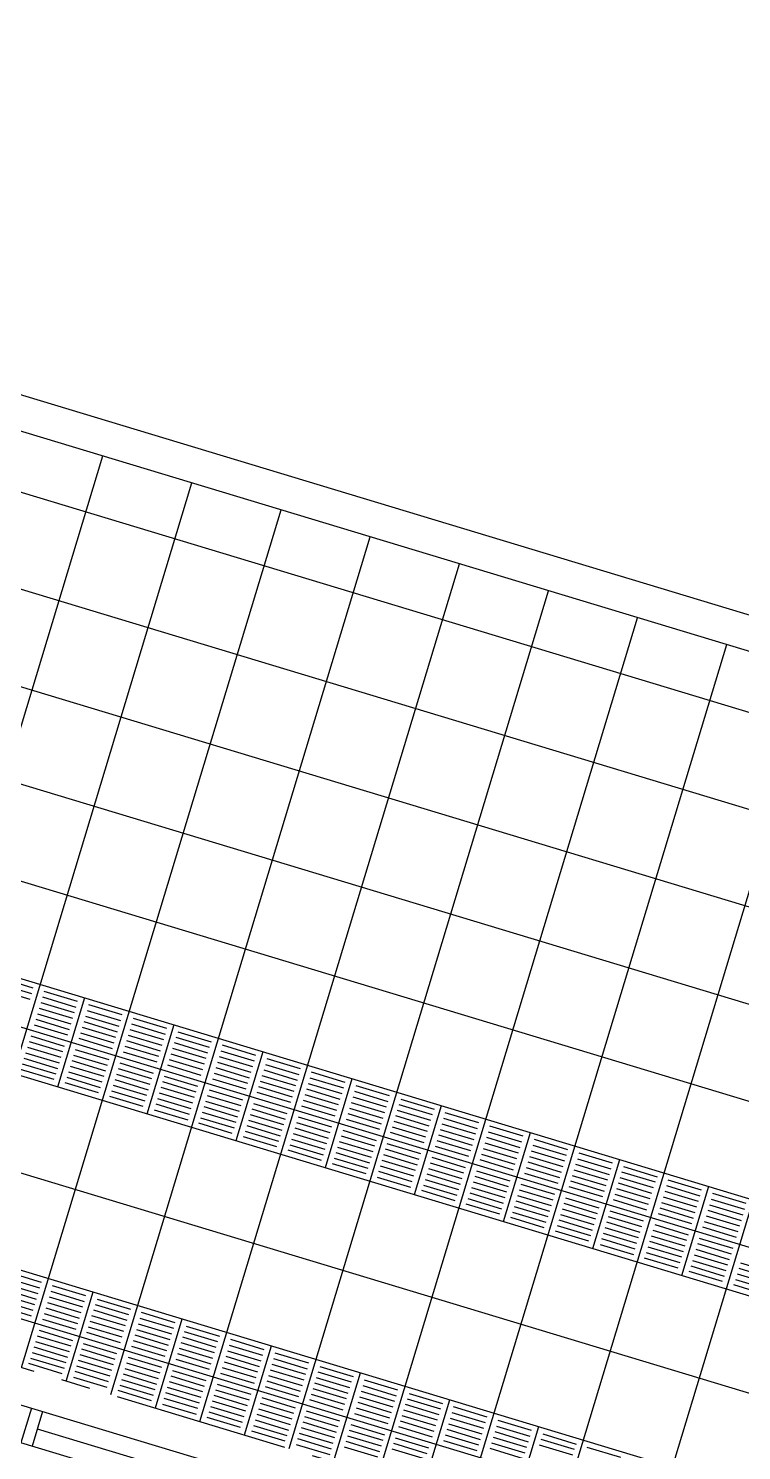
# Model space of a CAD drawing. Header units: inches. Extents: x -309 to 190, y -1585 to -1350.
# Drawn here: x -184.16 to -181.1, y -1381.71 to -1375.6 of the extents above; entities that cross this region are included whole.
import ezdxf

# ---------------------------------------------------------------- set-up
doc = ezdxf.new("R2010")
doc.units = ezdxf.units.IN
doc.header["$MEASUREMENT"] = 0
doc.linetypes.add('CENTER2', pattern=[1.125, 0.75, -0.125, 0.125, -0.125])
doc.linetypes.add('HIDDEN', pattern=[0.375, 0.25, -0.125])
doc.layers.get('0').update_dxf_attribs({"color": 9, "linetype": 'CONTINUOUS'})
for name, color, linetype in [('CIEGOS', 9, 'CONTINUOUS'), ('DET', 9, 'CONTINUOUS'), ('lm', 9, 'HIDDEN'), ('NO VIDENTES', 9, 'CONTINUOUS'), ('V2', 9, 'CONTINUOUS')]:
    doc.layers.add(name, color=color, linetype=linetype)

msp = doc.modelspace()

# ---------------------------------------------------------------- linework, layer by layer
for points in [[(-181.347, -1382.3741), (-184.1918, -1381.5138)], [(-184.147, -1381.5273), (-184.1918, -1381.6757)], [(-184.0991, -1381.5418), (-184.144, -1381.6902)], [(-184.1216, -1381.616), (-181.4173, -1382.4338)], [(-181.3918, -1382.5225), (-184.1918, -1381.6757)]]:
    msp.add_lwpolyline(points)
at = {"layer": 'CIEGOS'}
for points in [[(-204.0052, -1373.6882), (-171.8211, -1383.4215)], [(-204.0644, -1374.0882), (-172.0635, -1383.7661)], [(-204.1827, -1374.8882), (-172.5483, -1384.4553)]]:
    msp.add_lwpolyline(points, dxfattribs=at)
at = {"layer": 'DET'}
for points in [[(-203.7094, -1371.6882), (-170.6093, -1381.6985)], [(-203.8277, -1372.4882), (-171.094, -1382.3877)], [(-203.8883, -1372.8882), (-171.336, -1382.7329)], [(-203.946, -1373.2882), (-171.5788, -1383.0769)], [(-204.0348, -1373.8882), (-171.9423, -1383.5938)], [(-204.1235, -1374.4882), (-172.3059, -1384.1107)], [(-204.2123, -1375.0882), (-172.6803, -1384.6243)], [(-184.9546, -1381.1212), (-183.8401, -1377.436)], [(-184.5717, -1381.237), (-183.4572, -1377.5518)], [(-184.1888, -1381.3527), (-183.0743, -1377.6676)], [(-183.806, -1381.4685), (-182.6915, -1377.7834)], [(-184.794, -1377.8266), (-180.5824, -1379.1003)], [(-183.4231, -1381.5843), (-182.3086, -1377.8992)], [(-183.0402, -1381.7001), (-181.9257, -1378.015)], [(-182.6573, -1381.8159), (-181.5428, -1378.1308)], [(-182.2745, -1381.9317), (-181.16, -1378.2465)], [(-181.8916, -1382.0475), (-180.7771, -1378.3623)], [(-181.5087, -1382.1633), (-180.3942, -1378.4781)], [(-184.0329, -1380.1462), (-183.9171, -1379.7634)], [(-183.65, -1380.262), (-183.5342, -1379.8791)], [(-183.2671, -1380.3778), (-183.1514, -1379.9949)], [(-182.8843, -1380.4936), (-182.7685, -1380.1107)], [(-182.5014, -1380.6094), (-182.3856, -1380.2265)], [(-182.1185, -1380.7252), (-182.0027, -1380.3423)], [(-181.7357, -1380.841), (-181.6199, -1380.4581)], [(-181.3528, -1380.9568), (-181.237, -1380.5739)], [(-183.9974, -1381.4106), (-183.8816, -1381.0278)], [(-183.6145, -1381.5264), (-183.4987, -1381.1436)], [(-183.2316, -1381.6422), (-183.1159, -1381.2594)], [(-182.8488, -1381.758), (-182.733, -1381.3751)], [(-182.4659, -1381.8738), (-182.3501, -1381.4909)], [(-182.083, -1381.9896), (-181.9672, -1381.6067)]]:
    msp.add_lwpolyline(points, dxfattribs=at)
at = {"layer": 'lm', "linetype": 'CENTER2'}
msp.add_lwpolyline([(-206.3913, -1374.6381), (-171.2368, -1385.2698)], dxfattribs=at)
at = {"layer": 'NO VIDENTES'}
for p, q in [((-184.2905, -1379.7026), (-184.1469, -1379.7461)), ((-184.1397, -1379.7221), (-184.2833, -1379.6787)), ((-184.2978, -1379.7266), (-184.1542, -1379.77)), ((-184.0991, -1379.7605), (-183.9555, -1379.804)), ((-183.9483, -1379.78), (-184.0918, -1379.7366)), ((-184.1208, -1379.8323), (-183.9772, -1379.8758)), ((-184.1136, -1379.8084), (-183.97, -1379.8518)), ((-184.1063, -1379.7845), (-183.9627, -1379.8279)), ((-183.9076, -1379.8184), (-183.7641, -1379.8619)), ((-183.7568, -1379.8379), (-183.9004, -1379.7945)), ((-184.1353, -1379.8802), (-183.9917, -1379.9236)), ((-184.128, -1379.8563), (-183.9845, -1379.8997)), ((-183.9294, -1379.8902), (-183.7858, -1379.9337)), ((-183.9221, -1379.8663), (-183.7785, -1379.9097)), ((-183.9149, -1379.8424), (-183.7713, -1379.8858)), ((-183.7162, -1379.8763), (-183.5726, -1379.9198)), ((-183.5654, -1379.8958), (-183.709, -1379.8524)), ((-184.157, -1379.952), (-184.0134, -1379.9954)), ((-184.1497, -1379.9281), (-184.0062, -1379.9715)), ((-183.9438, -1379.9381), (-183.8003, -1379.9815)), ((-183.9366, -1379.9142), (-183.793, -1379.9576)), ((-183.7379, -1379.9481), (-183.5943, -1379.9915)), ((-183.7307, -1379.9242), (-183.5871, -1379.9676)), ((-183.7234, -1379.9003), (-183.5799, -1379.9437)), ((-183.3884, -1380.0016), (-183.532, -1379.9582)), ((-183.3812, -1379.9777), (-183.5248, -1379.9342)), ((-183.5175, -1379.9103), (-183.374, -1379.9537)), ((-184.1715, -1379.9998), (-184.0279, -1380.0433)), ((-184.1642, -1379.9759), (-184.0206, -1380.0193)), ((-183.9655, -1380.0099), (-183.822, -1380.0533)), ((-183.9583, -1379.9859), (-183.8147, -1380.0294)), ((-183.7524, -1379.996), (-183.6088, -1380.0394)), ((-183.7452, -1379.9721), (-183.6016, -1380.0155)), ((-183.4029, -1380.0494), (-183.5465, -1380.006)), ((-183.3957, -1380.0255), (-183.5392, -1379.9821)), ((-183.3406, -1380.0161), (-183.197, -1380.0595)), ((-183.3333, -1379.9921), (-183.1898, -1380.0355)), ((-183.1825, -1380.0116), (-183.3261, -1379.9682)), ((-184.0496, -1380.1151), (-184.1932, -1380.0716)), ((-184.1859, -1380.0477), (-184.0423, -1380.0911)), ((-184.1787, -1380.0238), (-184.0351, -1380.0672)), ((-183.9873, -1380.0817), (-183.8437, -1380.1251)), ((-183.98, -1380.0577), (-183.8364, -1380.1012)), ((-183.9728, -1380.0338), (-183.8292, -1380.0772)), ((-183.7741, -1380.0678), (-183.6305, -1380.1112)), ((-183.7669, -1380.0438), (-183.6233, -1380.0873)), ((-183.4174, -1380.0973), (-183.561, -1380.0539)), ((-183.4101, -1380.0734), (-183.5537, -1380.0299)), ((-183.355, -1380.0639), (-183.2115, -1380.1073)), ((-183.3478, -1380.04), (-183.2042, -1380.0834)), ((-183.1491, -1380.074), (-183.0056, -1380.1174)), ((-183.1419, -1380.05), (-182.9983, -1380.0934)), ((-182.9911, -1380.0695), (-183.1347, -1380.0261)), ((-183.8581, -1380.1729), (-184.0017, -1380.1295)), ((-183.9945, -1380.1056), (-183.8509, -1380.149)), ((-183.7958, -1380.1396), (-183.6522, -1380.183)), ((-183.7886, -1380.1156), (-183.645, -1380.1591)), ((-183.7813, -1380.0917), (-183.6378, -1380.1351)), ((-183.4391, -1380.1691), (-183.5827, -1380.1257)), ((-183.4319, -1380.1452), (-183.5754, -1380.1017)), ((-183.3695, -1380.1118), (-183.2259, -1380.1552)), ((-183.3623, -1380.0878), (-183.2187, -1380.1313)), ((-183.1636, -1380.1218), (-183.02, -1380.1652)), ((-183.1564, -1380.0979), (-183.0128, -1380.1413)), ((-182.9577, -1380.1318), (-182.8141, -1380.1753)), ((-182.9505, -1380.1079), (-182.8069, -1380.1513)), ((-182.7996, -1380.1274), (-182.9432, -1380.084)), ((-182.6082, -1380.1853), (-182.7518, -1380.1419)), ((-183.6667, -1380.2308), (-183.8103, -1380.1874)), ((-183.8031, -1380.1635), (-183.6595, -1380.2069)), ((-183.4608, -1380.2409), (-183.6044, -1380.1975)), ((-183.4536, -1380.2169), (-183.5971, -1380.1735)), ((-183.4463, -1380.193), (-183.5899, -1380.1496)), ((-183.3912, -1380.1836), (-183.2477, -1380.227)), ((-183.384, -1380.1596), (-183.2404, -1380.2031)), ((-183.1781, -1380.1697), (-183.0345, -1380.2131)), ((-183.1708, -1380.1457), (-183.0273, -1380.1892)), ((-182.9794, -1380.2036), (-182.8358, -1380.2471)), ((-182.9722, -1380.1797), (-182.8286, -1380.2231)), ((-182.9649, -1380.1558), (-182.8214, -1380.1992)), ((-182.7663, -1380.1897), (-182.6227, -1380.2332)), ((-182.759, -1380.1658), (-182.6154, -1380.2092)), ((-182.5603, -1380.1998), (-182.4168, -1380.2432)), ((-183.6189, -1380.2453), (-183.4753, -1380.2887)), ((-183.468, -1380.2648), (-183.6116, -1380.2214)), ((-183.4129, -1380.2554), (-183.2694, -1380.2988)), ((-183.4057, -1380.2314), (-183.2621, -1380.2748)), ((-183.3985, -1380.2075), (-183.2549, -1380.2509)), ((-183.207, -1380.2654), (-183.0635, -1380.3088)), ((-183.1998, -1380.2415), (-183.0562, -1380.2849)), ((-183.1926, -1380.2175), (-183.049, -1380.261)), ((-182.9866, -1380.2276), (-182.8431, -1380.271)), ((-182.788, -1380.2615), (-182.6444, -1380.305)), ((-182.7807, -1380.2376), (-182.6372, -1380.281)), ((-182.7735, -1380.2137), (-182.6299, -1380.2571)), ((-182.4312, -1380.2911), (-182.5748, -1380.2476)), ((-182.424, -1380.2671), (-182.5676, -1380.2237)), ((-182.2253, -1380.3011), (-182.3689, -1380.2577)), ((-183.2838, -1380.3466), (-183.4274, -1380.3032)), ((-183.4202, -1380.2793), (-183.2766, -1380.3227)), ((-183.2215, -1380.3132), (-183.0779, -1380.3567)), ((-183.2143, -1380.2893), (-183.0707, -1380.3327)), ((-183.0156, -1380.3233), (-182.872, -1380.3667)), ((-183.0084, -1380.2994), (-182.8648, -1380.3428)), ((-183.0011, -1380.2754), (-182.8575, -1380.3188)), ((-182.7952, -1380.2855), (-182.6516, -1380.3289)), ((-182.453, -1380.3629), (-182.5965, -1380.3194)), ((-182.4457, -1380.3389), (-182.5893, -1380.2955)), ((-182.4385, -1380.315), (-182.5821, -1380.2716)), ((-182.3834, -1380.3055), (-182.2398, -1380.349)), ((-182.3761, -1380.2816), (-182.2326, -1380.325)), ((-182.0339, -1380.359), (-182.1775, -1380.3156)), ((-183.0924, -1380.4045), (-183.236, -1380.3611)), ((-183.2287, -1380.3372), (-183.0852, -1380.3806)), ((-183.0301, -1380.3711), (-182.8865, -1380.4146)), ((-183.0228, -1380.3472), (-182.8793, -1380.3906)), ((-182.8242, -1380.3812), (-182.6806, -1380.4246)), ((-182.8169, -1380.3573), (-182.6733, -1380.4007)), ((-182.8097, -1380.3333), (-182.6661, -1380.3767)), ((-182.4602, -1380.3868), (-182.6038, -1380.3434)), ((-182.4051, -1380.3773), (-182.2615, -1380.4207)), ((-182.3979, -1380.3534), (-182.2543, -1380.3968)), ((-182.3906, -1380.3295), (-182.247, -1380.3729)), ((-182.1992, -1380.3874), (-182.0556, -1380.4308)), ((-182.1919, -1380.3634), (-182.0484, -1380.4069)), ((-182.1847, -1380.3395), (-182.0411, -1380.3829)), ((-181.8425, -1380.4169), (-181.986, -1380.3735)), ((-182.901, -1380.4624), (-183.0445, -1380.419)), ((-183.0373, -1380.3951), (-182.8937, -1380.4385)), ((-182.8386, -1380.429), (-182.6951, -1380.4725)), ((-182.8314, -1380.4051), (-182.6878, -1380.4485)), ((-182.4891, -1380.4825), (-182.6327, -1380.4391)), ((-182.4819, -1380.4586), (-182.6255, -1380.4151)), ((-182.4747, -1380.4346), (-182.6182, -1380.3912)), ((-182.4268, -1380.4491), (-182.2832, -1380.4925)), ((-182.4123, -1380.4013), (-182.2688, -1380.4447)), ((-182.2137, -1380.4352), (-182.0701, -1380.4786)), ((-182.2064, -1380.4113), (-182.0628, -1380.4547)), ((-182.0077, -1380.4453), (-181.8642, -1380.4887)), ((-182.0005, -1380.4213), (-181.8569, -1380.4647)), ((-181.9933, -1380.3974), (-181.8497, -1380.4408)), ((-181.651, -1380.4748), (-181.7946, -1380.4314)), ((-182.7095, -1380.5203), (-182.8531, -1380.4769)), ((-182.8459, -1380.453), (-182.7023, -1380.4964)), ((-182.5036, -1380.5304), (-182.6472, -1380.4869)), ((-182.4964, -1380.5064), (-182.64, -1380.463)), ((-182.4413, -1380.497), (-182.2977, -1380.5404)), ((-182.434, -1380.473), (-182.2905, -1380.5165)), ((-182.2354, -1380.507), (-182.0918, -1380.5504)), ((-182.2209, -1380.4591), (-182.0773, -1380.5026)), ((-182.0222, -1380.4931), (-181.8786, -1380.5365)), ((-182.015, -1380.4692), (-181.8714, -1380.5126)), ((-181.8163, -1380.5032), (-181.6727, -1380.5466)), ((-181.8091, -1380.4792), (-181.6655, -1380.5226)), ((-181.8018, -1380.4553), (-181.6583, -1380.4987)), ((-181.6032, -1380.4893), (-181.4596, -1380.5327)), ((-182.6617, -1380.5348), (-182.5181, -1380.5782)), ((-182.5109, -1380.5543), (-182.6544, -1380.5109)), ((-182.463, -1380.5688), (-182.3194, -1380.6122)), ((-182.4558, -1380.5448), (-182.3122, -1380.5883)), ((-182.4485, -1380.5209), (-182.3049, -1380.5643)), ((-182.2498, -1380.5549), (-182.1063, -1380.5983)), ((-182.2426, -1380.5309), (-182.099, -1380.5744)), ((-182.0439, -1380.5649), (-181.9004, -1380.6083)), ((-182.0295, -1380.517), (-181.8859, -1380.5605)), ((-181.8308, -1380.551), (-181.6872, -1380.5944)), ((-181.8235, -1380.5271), (-181.68, -1380.5705)), ((-181.4813, -1380.6045), (-181.6249, -1380.561)), ((-181.4741, -1380.5805), (-181.6176, -1380.5371)), ((-181.4668, -1380.5566), (-181.6104, -1380.5132)), ((-181.419, -1380.5711), (-181.2754, -1380.6145)), ((-181.2681, -1380.5906), (-181.4117, -1380.5472)), ((-182.3267, -1380.6361), (-182.4702, -1380.5927)), ((-182.2716, -1380.6267), (-182.128, -1380.6701)), ((-182.2643, -1380.6027), (-182.1207, -1380.6461)), ((-182.2571, -1380.5788), (-182.1135, -1380.6222)), ((-182.0584, -1380.6128), (-181.9148, -1380.6562)), ((-182.0512, -1380.5888), (-181.9076, -1380.6323)), ((-181.8525, -1380.6228), (-181.7089, -1380.6662)), ((-181.838, -1380.5749), (-181.6944, -1380.6184)), ((-181.4958, -1380.6523), (-181.6393, -1380.6089)), ((-181.4885, -1380.6284), (-181.6321, -1380.585)), ((-181.4334, -1380.6189), (-181.2899, -1380.6624)), ((-181.4262, -1380.595), (-181.2826, -1380.6384)), ((-181.2275, -1380.629), (-181.0839, -1380.6724)), ((-181.0767, -1380.6485), (-181.2203, -1380.6051)), ((-182.1352, -1380.694), (-182.2788, -1380.6506)), ((-182.0801, -1380.6846), (-181.9365, -1380.728)), ((-182.0729, -1380.6606), (-181.9293, -1380.704)), ((-182.0656, -1380.6367), (-181.9221, -1380.6801)), ((-181.867, -1380.6707), (-181.7234, -1380.7141)), ((-181.8597, -1380.6467), (-181.7162, -1380.6902)), ((-181.5175, -1380.7241), (-181.6611, -1380.6807)), ((-181.503, -1380.6763), (-181.6466, -1380.6328)), ((-181.4551, -1380.6907), (-181.3116, -1380.7342)), ((-181.4479, -1380.6668), (-181.3043, -1380.7102)), ((-181.4407, -1380.6429), (-181.2971, -1380.6863)), ((-181.242, -1380.6768), (-181.0984, -1380.7203)), ((-181.2348, -1380.6529), (-181.0912, -1380.6963)), ((-181.9438, -1380.7519), (-182.0874, -1380.7085)), ((-181.8887, -1380.7424), (-181.7451, -1380.7859)), ((-181.8814, -1380.7185), (-181.7379, -1380.7619)), ((-181.8742, -1380.6946), (-181.7306, -1380.738)), ((-181.5392, -1380.7959), (-181.6828, -1380.7525)), ((-181.532, -1380.772), (-181.6755, -1380.7286)), ((-181.5247, -1380.748), (-181.6683, -1380.7046)), ((-181.4696, -1380.7386), (-181.326, -1380.782)), ((-181.2637, -1380.7486), (-181.1201, -1380.7921)), ((-181.2565, -1380.7247), (-181.1129, -1380.7681)), ((-181.2492, -1380.7008), (-181.1057, -1380.7442)), ((-181.7523, -1380.8098), (-181.8959, -1380.7664)), ((-181.5537, -1380.8438), (-181.6972, -1380.8003)), ((-181.5464, -1380.8198), (-181.69, -1380.7764)), ((-181.4913, -1380.8104), (-181.3478, -1380.8538)), ((-181.4841, -1380.7865), (-181.3405, -1380.8299)), ((-181.4769, -1380.7625), (-181.3333, -1380.8059)), ((-181.2782, -1380.7965), (-181.1346, -1380.8399)), ((-181.7045, -1380.8243), (-181.5609, -1380.8677)), ((-181.5058, -1380.8582), (-181.3622, -1380.9017)), ((-181.4986, -1380.8343), (-181.355, -1380.8777)), ((-181.2999, -1380.8683), (-181.1563, -1380.9117)), ((-181.2927, -1380.8443), (-181.1491, -1380.8878)), ((-181.2854, -1380.8204), (-181.1418, -1380.8638)), ((-181.3695, -1380.9256), (-181.513, -1380.8822)), ((-181.3144, -1380.9161), (-181.1708, -1380.9596)), ((-181.3071, -1380.8922), (-181.1636, -1380.9356)), ((-181.1085, -1380.9262), (-180.9649, -1380.9696)), ((-181.1012, -1380.9022), (-180.9576, -1380.9457)), ((-184.2623, -1380.991), (-184.1187, -1381.0344)), ((-184.255, -1380.9671), (-184.1114, -1381.0105)), ((-184.1042, -1380.9866), (-184.2478, -1380.9431)), ((-181.178, -1380.9835), (-181.3216, -1380.9401)), ((-180.9866, -1381.0414), (-181.1302, -1380.998)), ((-181.1229, -1380.974), (-180.9794, -1381.0175)), ((-181.1157, -1380.9501), (-180.9721, -1380.9935)), ((-184.2767, -1381.0389), (-184.1332, -1381.0823)), ((-184.2695, -1381.0149), (-184.1259, -1381.0583)), ((-184.0708, -1381.0489), (-183.9272, -1381.0923)), ((-184.0636, -1381.025), (-183.92, -1381.0684)), ((-183.9128, -1381.0444), (-184.0563, -1381.001)), ((-183.8649, -1381.0589), (-183.7213, -1381.1023)), ((-184.2912, -1381.0867), (-184.1476, -1381.1301)), ((-184.284, -1381.0628), (-184.1404, -1381.1062)), ((-184.0925, -1381.1207), (-183.949, -1381.1641)), ((-184.0853, -1381.0967), (-183.9417, -1381.1402)), ((-184.0781, -1381.0728), (-183.9345, -1381.1162)), ((-183.7358, -1381.1502), (-183.8794, -1381.1068)), ((-183.7286, -1381.1263), (-183.8721, -1381.0829)), ((-183.5299, -1381.1602), (-183.6735, -1381.1168)), ((-184.0998, -1381.1446), (-183.9562, -1381.188)), ((-183.7575, -1381.222), (-183.9011, -1381.1786)), ((-183.7503, -1381.1981), (-183.8939, -1381.1546)), ((-183.743, -1381.1741), (-183.8866, -1381.1307)), ((-183.6879, -1381.1647), (-183.5444, -1381.2081)), ((-183.6807, -1381.1407), (-183.5371, -1381.1842)), ((-183.482, -1381.1747), (-183.3385, -1381.2181)), ((-184.1287, -1381.2403), (-183.9851, -1381.2837)), ((-184.1215, -1381.2164), (-183.9779, -1381.2598)), ((-184.1142, -1381.1925), (-183.9707, -1381.2359)), ((-183.7648, -1381.2459), (-183.9083, -1381.2025)), ((-183.7097, -1381.2365), (-183.5661, -1381.2799)), ((-183.7024, -1381.2125), (-183.5588, -1381.256)), ((-183.6952, -1381.1886), (-183.5516, -1381.232)), ((-183.3529, -1381.266), (-183.4965, -1381.2226)), ((-183.3457, -1381.2421), (-183.4893, -1381.1986)), ((-183.147, -1381.276), (-183.2906, -1381.2326)), ((-184.1432, -1381.2882), (-183.9996, -1381.3316)), ((-184.136, -1381.2643), (-183.9924, -1381.3077)), ((-183.7937, -1381.3416), (-183.9373, -1381.2982)), ((-183.7865, -1381.3177), (-183.93, -1381.2743)), ((-183.7792, -1381.2938), (-183.9228, -1381.2504)), ((-183.7169, -1381.2604), (-183.5733, -1381.3038)), ((-183.3746, -1381.3378), (-183.5182, -1381.2944)), ((-183.3674, -1381.3139), (-183.511, -1381.2704)), ((-183.3602, -1381.2899), (-183.5037, -1381.2465)), ((-183.3123, -1381.3044), (-183.1687, -1381.3478)), ((-183.3051, -1381.2805), (-183.1615, -1381.3239)), ((-183.2978, -1381.2565), (-183.1543, -1381.3)), ((-182.9556, -1381.3339), (-183.0992, -1381.2905)), ((-184.0141, -1381.3795), (-184.1577, -1381.336)), ((-184.1504, -1381.3121), (-184.0068, -1381.3555)), ((-183.8082, -1381.3895), (-183.9518, -1381.3461)), ((-183.8009, -1381.3656), (-183.9445, -1381.3221)), ((-183.7458, -1381.3561), (-183.6023, -1381.3995)), ((-183.7386, -1381.3322), (-183.595, -1381.3756)), ((-183.7314, -1381.3083), (-183.5878, -1381.3517)), ((-183.3819, -1381.3617), (-183.5255, -1381.3183)), ((-183.3268, -1381.3523), (-183.1832, -1381.3957)), ((-183.3195, -1381.3283), (-183.176, -1381.3718)), ((-183.1209, -1381.3623), (-182.9773, -1381.4057)), ((-183.1136, -1381.3384), (-182.9701, -1381.3818)), ((-183.1064, -1381.3144), (-182.9628, -1381.3579)), ((-182.9077, -1381.3484), (-182.7641, -1381.3918)), ((-183.9662, -1381.3939), (-183.8226, -1381.4374)), ((-183.8154, -1381.4134), (-183.959, -1381.37)), ((-183.7603, -1381.404), (-183.6167, -1381.4474)), ((-183.7531, -1381.38), (-183.6095, -1381.4235)), ((-183.4108, -1381.4574), (-183.5544, -1381.414)), ((-183.4036, -1381.4335), (-183.5472, -1381.3901)), ((-183.3964, -1381.4096), (-183.5399, -1381.3662)), ((-183.3485, -1381.424), (-183.2049, -1381.4675)), ((-183.334, -1381.3762), (-183.1904, -1381.4196)), ((-183.1353, -1381.4102), (-182.9918, -1381.4536)), ((-183.1281, -1381.3862), (-182.9845, -1381.4296)), ((-182.7859, -1381.4636), (-182.9294, -1381.4202)), ((-182.7786, -1381.4397), (-182.9222, -1381.3963)), ((-182.7714, -1381.4158), (-182.915, -1381.3723)), ((-182.5727, -1381.4497), (-182.7163, -1381.4063)), ((-183.6312, -1381.4953), (-183.7748, -1381.4518)), ((-183.7676, -1381.4279), (-183.624, -1381.4713)), ((-183.4325, -1381.5292), (-183.5761, -1381.4858)), ((-183.4253, -1381.5053), (-183.5689, -1381.4619)), ((-183.4181, -1381.4814), (-183.5616, -1381.4379)), ((-183.363, -1381.4719), (-183.2194, -1381.5153)), ((-183.3557, -1381.448), (-183.2122, -1381.4914)), ((-183.1571, -1381.4819), (-183.0135, -1381.5254)), ((-183.1426, -1381.4341), (-182.999, -1381.4775)), ((-182.8003, -1381.5115), (-182.9439, -1381.468)), ((-182.7931, -1381.4875), (-182.9367, -1381.4441)), ((-182.738, -1381.4781), (-182.5944, -1381.5215)), ((-182.7308, -1381.4542), (-182.5872, -1381.4976)), ((-182.7235, -1381.4302), (-182.5799, -1381.4736)), ((-182.5248, -1381.4642), (-182.3813, -1381.5076)), ((-183.5834, -1381.5097), (-183.4398, -1381.5532)), ((-183.3847, -1381.5437), (-183.2411, -1381.5871)), ((-183.3774, -1381.5198), (-183.2339, -1381.5632)), ((-183.3702, -1381.4958), (-183.2266, -1381.5393)), ((-183.1715, -1381.5298), (-183.028, -1381.5732)), ((-183.1643, -1381.5059), (-183.0207, -1381.5493)), ((-182.822, -1381.5833), (-182.9656, -1381.5398)), ((-182.8076, -1381.5354), (-182.9511, -1381.492)), ((-182.7525, -1381.5259), (-182.6089, -1381.5694)), ((-182.7452, -1381.502), (-182.6017, -1381.5454)), ((-182.403, -1381.5794), (-182.5466, -1381.536)), ((-182.3957, -1381.5555), (-182.5393, -1381.5121)), ((-182.3885, -1381.5315), (-182.5321, -1381.4881)), ((-182.3406, -1381.546), (-182.1971, -1381.5894)), ((-182.1898, -1381.5655), (-182.3334, -1381.5221)), ((-183.2483, -1381.611), (-183.3919, -1381.5676)), ((-183.1932, -1381.6016), (-183.0497, -1381.645)), ((-183.186, -1381.5777), (-183.0424, -1381.6211)), ((-183.1788, -1381.5537), (-183.0352, -1381.5972)), ((-182.8365, -1381.6311), (-182.9801, -1381.5877)), ((-182.8293, -1381.6072), (-182.9729, -1381.5638)), ((-182.7742, -1381.5977), (-182.6306, -1381.6412)), ((-182.7597, -1381.5499), (-182.6161, -1381.5933)), ((-182.4247, -1381.6512), (-182.5683, -1381.6078)), ((-182.4175, -1381.6273), (-182.561, -1381.5838)), ((-182.4102, -1381.6033), (-182.5538, -1381.5599)), ((-182.3551, -1381.5939), (-182.2115, -1381.6373)), ((-182.3479, -1381.5699), (-182.2043, -1381.6134)), ((-182.1492, -1381.6039), (-182.0056, -1381.6473)), ((-181.9984, -1381.6234), (-182.142, -1381.58)), ((-183.0569, -1381.6689), (-183.2005, -1381.6255)), ((-182.8582, -1381.7029), (-183.0018, -1381.6595)), ((-182.851, -1381.679), (-182.9946, -1381.6356)), ((-182.8438, -1381.655), (-182.9873, -1381.6116)), ((-182.7959, -1381.6695), (-182.6523, -1381.7129)), ((-182.7887, -1381.6456), (-182.6451, -1381.689)), ((-182.7814, -1381.6217), (-182.6378, -1381.6651)), ((-182.4392, -1381.6991), (-182.5827, -1381.6556)), ((-182.3768, -1381.6657), (-182.2333, -1381.7091)), ((-182.3696, -1381.6417), (-182.226, -1381.6852)), ((-182.3624, -1381.6178), (-182.2188, -1381.6612)), ((-182.1637, -1381.6518), (-182.0201, -1381.6952)), ((-182.1564, -1381.6278), (-182.0129, -1381.6713)), ((-181.8142, -1381.7052), (-181.9578, -1381.6618)), ((-181.9505, -1381.6379), (-181.807, -1381.6813)), ((-183.009, -1381.6834), (-182.8655, -1381.7268)), ((-182.8031, -1381.6935), (-182.6596, -1381.7369)), ((-182.4536, -1381.7469), (-182.5972, -1381.7035)), ((-182.4464, -1381.723), (-182.59, -1381.6796)), ((-182.1782, -1381.6996), (-182.0346, -1381.7431)), ((-182.1709, -1381.6757), (-182.0273, -1381.7191)), ((-181.8214, -1381.7292), (-181.965, -1381.6857)), ((-181.6155, -1381.7392), (-181.7591, -1381.6958))]:
    msp.add_line(p, q, dxfattribs=at)
at = {"layer": 'V2'}
for points in [[(-272.7318, -1415.4082, 0.414214), (-264.7318, -1423.4082), (-172.7318, -1423.4082, 0.414214), (-164.7318, -1415.4082), (-164.7318, -1390.4819, 0.330583), (-171.8369, -1380.9101), (-202.5175, -1371.6307, 0.073558), (-204.8335, -1371.2882), (-264.7318, -1371.2882, 0.414214), (-272.7318, -1379.2882)], [(-272.5818, -1415.4082, 0.414214), (-264.7318, -1423.2582), (-172.7318, -1423.2582, 0.414214), (-164.8818, -1415.4082), (-164.8818, -1390.4819, 0.330583), (-171.8803, -1381.0537), (-202.5609, -1371.7743, 0.073558), (-204.8335, -1371.4382), (-264.7318, -1371.4382, 0.414214), (-272.5818, -1379.2882)]]:
    msp.add_lwpolyline(points, format="xyb", close=True, dxfattribs=at)

doc.saveas('drawing.dxf')
